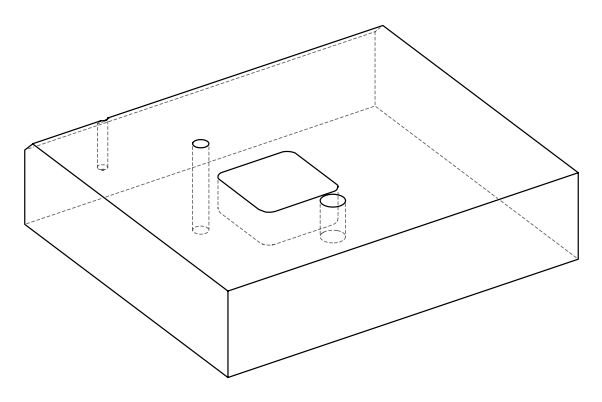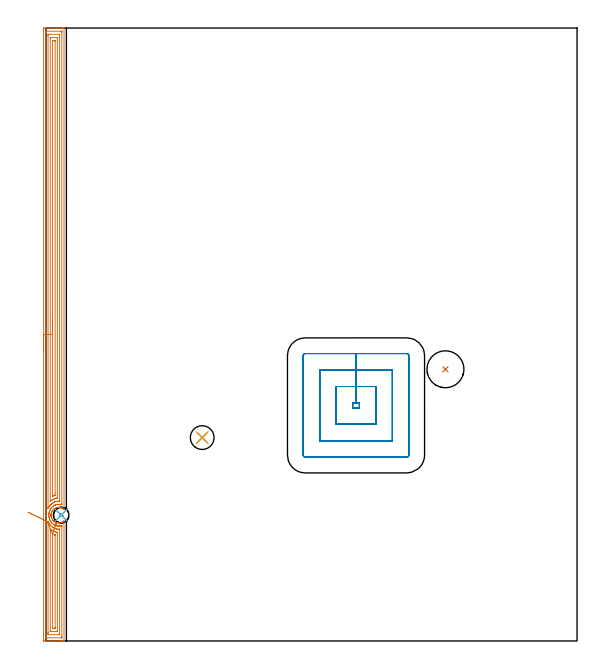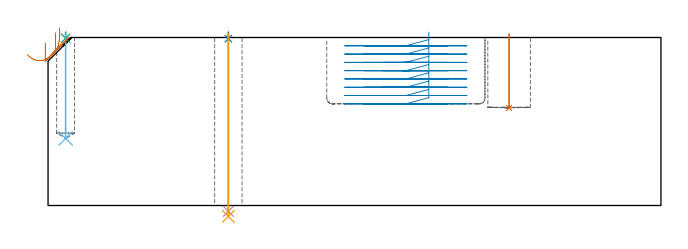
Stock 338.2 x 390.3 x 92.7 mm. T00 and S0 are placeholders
(PLAN: 8 operations, 6 tool changes, 27.9 min)
(1 INDEXABLE_INSERT_DRILL_BLIND_HOLE_FROM_SOLID | STEP1POCKET | NXT0302_018 | 0.17 min | 16736 mm3)
(2 SPOT_DRILL | STEP1HOLE | NXT0321_9005460120000 | 0.03 min | 2 mm3)
(3 SPOT_DRILL_1 | STEP1POCKET_1 | NXT0321_9005460120000 | 0.03 min | 3 mm3)
(4 DRILL_THROUGH_HOLE_INTO_CENTER | STEP1HOLE | NXT0301_065 | 0.39 min | 6395 mm3)
(5 DRILL_TO_ENLARGE_THROUGH_HOLE | STEP1HOLE | UGT0301_281 | 0.4 min | 10163 mm3)
(6 DRILL_BLIND_HOLE_INTO_CENTER | STEP1POCKET_1 | UGT0301_494 | 0.23 min | 4114 mm3)
(7 AREA_MILL | FG_CHAMFER_SURFACE | UGT0205_001 | 15.9 min | 32719 mm3)
(8 MILL_RECTANGULAR_POCKET | POCKET_RECTANGULAR_STRAIGHT | UGT0201_095 | Follow Part, ap 5, ae 75% | 10.79 min | 269946 mm3)
(TOOL NXT0302_018 | Index. Insert Drill 23.5mm [880-D2350L25-03] | D23.5 PA176 FL71 Z2)
(TOOL NXT0321_9005460120000 | NC Spot Drill, 142deg, 12mm, Carbide, Uncoated | D12 PA142 FL30 Z2)
(TOOL NXT0301_065 | Carbide Drill 9.4mm [860.1-0940-075A1-MM 2214] | D9.4 PA140 FL98 Z2)
(TOOL UGT0301_281 | Twist Drill 15.1 mm | D15.1 PA118 FL120 Z2)
(TOOL UGT0301_494 | Carbide Drill 9.9 mm | D9.9 PA118 FL87 Z2)
(TOOL UGT0205_001 | Chamfer Mill 20 x 3 x 45 deg. | D20 FL50 Z2)
(TOOL UGT0201_095 | End mill 20 mm | D20 R3 FL38 Z4)
(OP 1 INDEXABLE_INSERT_DRILL_BLIND_HOLE_FROM_SOLID)
G17 G21 G94 G90
T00 M6
G54
G17 G0 G90 X254.4 Y173. S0 M3
G43 Z102.7 H1
G94 G81 G98 Z53.8 F250. R94.7
G80
M5
M2
(OP 2 SPOT_DRILL)
G17 G21 G94 G90
T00 M6
G54
G17 G0 G90 X99.5 Y129.5 S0 M3
G43 Z102.7 H0
G94 G81 G98 Z92.05 F250. R95.7
G80
M5
M2
(OP 3 SPOT_DRILL_1)
G17 G21 G94 G90
T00 M6
G54
G17 G0 G90 X9.7 Y80.1 S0 M3
G43 Z102.7 H0
G94 G81 G98 Z92.274 F250. R95.7
G80
M5
M2
(OP 4 DRILL_THROUGH_HOLE_INTO_CENTER)
G17 G21 G94 G90
T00 M6
G54
G17 G0 G90 X99.5 Y129.5 S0 M3
G43 Z102.7 H1
G94 G73 G98 Z-3.211 F250. Q8.719 R94.7
G80
M5
M2
(OP 5 DRILL_TO_ENLARGE_THROUGH_HOLE)
G17 G21 G94 G90
T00 M6
G54
G17 G0 G90 X99.5 Y129.5 S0 M3
G43 Z102.7 H0
G94 G73 G98 Z-6.036 F250. Q14.105 R94.7
G80
M5
M2
(OP 6 DRILL_BLIND_HOLE_INTO_CENTER)
G17 G21 G94 G90
T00 M6
G54
G17 G0 G90 X9.7 Y80.1 S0 M3
G43 Z102.7 H0
G94 G81 G98 Z37. F250. R94.7
G80
M5
M2
(OP 7 AREA_MILL)
G17 G21 G94 G90
T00 M6
G54
G17 G0 G90 X-1.5 Y185.15 S1061 M3
G43 Z102.7 H0
Z89.7
G94 G1 Y185.188 Z88.828 F250.
Y185.302 Z87.964
Y185.491 Z87.112
Y185.753 Z86.28
Y186.087 Z85.474
Y186.49 Z84.7
Y186.959 Z83.964
Y187.49 Z83.272
Y188.079 Z82.629
Y188.722 Z82.04
Y189.414 Z81.508
Y190.15 Z81.04
Y190.924 Z80.637
Y191.73 Z80.303
Y192.562 Z80.041
Y193.414 Z79.852
Y194.278 Z79.738
Y195.15 Z79.7
X-1.499 Y389.668 Z79.701
X-1.497 Y390.043 Z79.702
X-1.493 Y390.29 Z79.705
X-1.13 Y390.3 Z80.068
X8.503 Z89.697
X9.892 Z91.089
X10.254 Z91.449
X10.977 Z92.177
X11.194 Z92.394
X11.349 Y390.297 Z92.542
X11.498 Y390.29 Z92.689
X11.5 Y390.115 Z92.7
Y83.805
X11.496 Y83.801 Z92.695
X11.492 Y83.799 Z92.692
X11.482 Y83.805 Z92.682
X11.407 Y83.869 Z92.607
X10.971 Y84.187 Z92.171
X10.515 Y84.464 Z91.715
X10.201 Y84.619 Z91.401
X9.881 Y84.753 Z91.081
X9.622 Y84.833 Z90.822
X9.179 Y84.941 Z90.379
X8.73 Y85.009 Z89.93
X8.284 Y85.037 Z89.484
X7.838 Y85.025 Z89.038
X7.391 Y84.971 Z88.591
X6.946 Y84.878 Z88.146
X6.52 Y84.753 Z87.72
X6.054 Y84.549 Z87.254
X5.598 Y84.298 Z86.798
X5.162 Y83.999 Z86.362
X4.985 Y83.859 Z86.185
X4.93 Y83.805 Z86.13
X4.743 Y83.621 Z85.938
X4.614 Y83.495 Z85.81
X4.562 Y83.436 Z85.76
X4.27 Y83.102 Z85.469
X4.168 Y82.965 Z85.368
X3.899 Y82.526 Z85.097
X3.672 Y82.071 Z84.87
X3.508 Y81.643 Z84.704
X3.488 Y81.569 Z84.682
X3.395 Y81.257 Z84.59
X3.38 Y81.205 Z84.575
X3.374 Y81.177 Z84.569
X3.365 Y81.122 Z84.56
X3.318 Y80.843 Z84.516
X3.301 Y80.732 Z84.497
X3.293 Y80.604 Z84.484
X3.29 Y80.548 Z84.477
X3.266 Y80.283 Z84.459
X3.268 Y80.182 Z84.454
X3.27 Y79.979 Z84.456
X3.268 Y79.886 Z84.462
X3.269 Y79.836
X3.275 Y79.772 Z84.466
X3.296 Y79.533 Z84.491
X3.31 Y79.389 Z84.503
X3.32 Y79.333 Z84.511
X3.341 Y79.191 Z84.534
X3.38 Y78.996 Z84.575
X3.413 Y78.886 Z84.607
X3.436 Y78.807 Z84.633
X3.468 Y78.699 Z84.666
X3.528 Y78.496 Z84.728
X3.712 Y78.042 Z84.908
X3.935 Y77.602 Z85.135
X4.095 Y77.345 Z85.295
X4.124 Y77.305 Z85.324
X4.227 Y77.166 Z85.419
X4.243 Y77.145 Z85.431
X4.249 Y77.138 Z85.436
X4.276 Y77.098 Z85.468
X4.426 Y76.925 Z85.609
X4.603 Y76.708 Z85.798
X4.661 Y76.65 Z85.859
X4.874 Y76.446 Z86.072
X5. Y76.339 Z86.198
X5.163 Y76.201 Z86.361
X5.442 Y75.999 Z86.641
X5.729 Y75.814 Z86.929
X5.89 Y75.726 Z87.09
X6.054 Y75.646 Z87.254
X6.496 Y75.466 Z87.696
X6.946 Y75.322 Z88.146
X7.391 Y75.229 Z88.591
X7.838 Y75.175 Z89.038
X8.284 Y75.163 Z89.484
X8.73 Y75.191 Z89.93
X9.179 Y75.259 Z90.379
X9.622 Y75.371 Z90.822
X10.074 Y75.531 Z91.274
X10.515 Y75.731 Z91.715
X10.671 Y75.814 Z91.871
X11.046 Y76.063 Z92.246
X11.354 Y76.292 Z92.553
X11.4 Y76.324 Z92.596
X11.497 Y76.393 Z92.689
X11.5 Y76.203 Z92.7
Y0.185
X11.497 Y0.01 Z92.689
X11.349 Y0.003 Z92.542
X11.194 Y0. Z92.394
X10.977 Z92.177
X10.254 Z91.449
X9.017 Z90.214
X7.627 Z88.822
X-1.13 Z80.068
X-1.39 Y0.003 Z79.808
X-1.492 Y0.01 Z79.706
X-1.499 Y0.115 Z79.699
X-1.5 Y3.671 Z79.7
Y195.15
X-0.086 Z81.114
X-0.085 Y387.707 Z81.115
X-0.084 Y387.88 Z81.116
X-0.08 Y388.24 Z81.12
X-0.079 Y388.278 Z81.121
X-0.036 Y388.29 Z81.164
X0.073 Y388.295 Z81.273
X0.211 Y388.299 Z81.411
X9.378 Y388.3 Z90.578
X9.844 Y388.299 Z91.044
X10.024 Y388.293 Z91.224
X10.059 Y388.29 Z91.259
X10.079 Y388.279 Z91.279
X10.081 Y388.238 Z91.281
X10.084 Y388.053 Z91.284
X10.085 Y387.88 Z91.285
X10.086 Y387.157 Z91.286
X10.085 Y87.382 Z91.285
X10.084 Y87.021 Z91.284
X10.081 Y86.841 Z91.281
X10.079 Y86.762 Z91.279
X9.972 Y86.777 Z91.172
X9.378 Y86.911 Z90.578
X8.889 Y86.988 Z90.089
X8.503 Y87.016 Z89.703
X7.982 Y87.02 Z89.182
X7.627 Y86.997 Z88.827
X7.185 Y86.94 Z88.385
X6.751 Y86.849 Z87.951
X6.472 Y86.773 Z87.672
X6.21 Y86.694 Z87.41
X5.876 Y86.562 Z87.076
X5.824 Y86.541 Z87.024
X5.705 Y86.488 Z86.905
X5.244 Y86.239 Z86.444
X5. Y86.099 Z86.2
X4.704 Y85.897 Z85.904
X4.289 Y85.594 Z85.489
X4.2 Y85.516 Z85.4
X4.124 Y85.444 Z85.324
X3.757 Y85.075 Z84.957
X3.422 Y84.699 Z84.622
X3.344 Y84.602 Z84.544
X3.249 Y84.475 Z84.449
X2.985 Y84.074 Z84.185
X2.819 Y83.805 Z84.019
X2.665 Y83.507 Z83.865
X2.545 Y83.267 Z83.745
X2.384 Y82.911 Z83.584
X2.382 Y82.906 Z83.582
X2.373 Y82.882 Z83.573
X2.157 Y82.237 Z83.357
X2.092 Y82.016 Z83.292
X2.024 Y81.748 Z83.224
X1.983 Y81.52 Z83.183
X1.919 Y81.122 Z83.119
X1.882 Y80.73 Z83.082
X1.854 Y80.228 Z83.054
X1.858 Y79.86 Z83.058
X1.893 Y79.333 Z83.093
X1.945 Y78.876 Z83.145
X2.026 Y78.439 Z83.226
X2.243 Y77.678 Z83.443
X2.29 Y77.545 Z83.49
X2.373 Y77.331 Z83.573
X2.578 Y76.859 Z83.778
X2.682 Y76.65 Z83.882
X2.788 Y76.447 Z83.988
X2.894 Y76.262 Z84.094
X3.145 Y75.862 Z84.345
X3.221 Y75.756 Z84.421
X3.249 Y75.72 Z84.449
X3.633 Y75.258 Z84.833
X3.812 Y75.06 Z85.012
X4.011 Y74.862 Z85.211
X4.124 Y74.761 Z85.324
X4.644 Y74.331 Z85.844
X5. Y74.094 Z86.2
X5.197 Y73.967 Z86.397
X5.647 Y73.741 Z86.847
X5.876 Y73.647 Z87.076
X6.37 Y73.462 Z87.57
X6.751 Y73.351 Z87.951
X7.094 Y73.279 Z88.294
X7.489 Y73.214 Z88.689
X7.627 Y73.203 Z88.827
X8.018 Y73.179 Z89.218
X8.405 Y73.173 Z89.605
X8.503 Y73.179 Z89.703
X8.877 Y73.211 Z90.077
X9.198 Y73.257 Z90.398
X9.378 Y73.289 Z90.578
X9.915 Y73.419 Z91.115
X10.055 Y73.452 Z91.255
X10.079 Y73.456 Z91.279
X10.081 Y73.393 Z91.281
X10.084 Y73.246 Z91.284
X10.085 Y73.073 Z91.285
X10.086 Y72.901 Z91.286
X10.085 Y2.593 Z91.285
X10.084 Y2.421 Z91.284
X10.08 Y2.06 Z91.28
X10.079 Y2.022 Z91.279
X10.036 Y2.01 Z91.236
X9.927 Y2.005 Z91.127
X9.789 Y2.001 Z90.989
X0.622 Y2. Z81.822
X0.157 Y2.001 Z81.357
X-0.024 Y2.007 Z81.176
X-0.059 Y2.01 Z81.141
X-0.079 Y2.021 Z81.121
X-0.081 Y2.062 Z81.119
X-0.084 Y2.247 Z81.116
X-0.085 Y2.421 Z81.115
X-0.086 Y3.143 Z81.114
Y195.15
X1.328 Z82.528
X1.329 Y385.369 Z82.529
X1.331 Y386.091 Z82.531
X1.333 Y386.259 Z82.533
X1.335 Y386.282 Z82.535
X1.346 Y386.29 Z82.546
X1.395 Y386.294 Z82.595
X1.497 Y386.297 Z82.697
X2.168 Y386.3 Z83.368
X8.503 Y386.299 Z89.703
X8.571 Y386.298 Z89.771
X8.625 Y386.294 Z89.825
X8.657 Y386.291 Z89.857
X8.665 Y386.261 Z89.865
X8.668 Y386.091 Z89.868
X8.67 Y385.92 Z89.87
X8.671 Y385.196 Z89.871
X8.672 Y385.024 Z89.872
X8.671 Y89.171 Z89.871
X8.67 Y89.085 Z89.87
X8.667 Y89.043 Z89.867
X8.665 Y89.029 Z89.865
X8.647 Y89.024 Z89.847
X8.503 Y89.02 Z89.703
X7.784 Y89.011 Z88.984
X7.627 Y88.999 Z88.827
X6.995 Y88.922 Z88.195
X6.751 Y88.871 Z87.951
X6.282 Y88.756 Z87.482
X5.876 Y88.637 Z87.076
X5.623 Y88.535 Z86.823
X5.045 Y88.277 Z86.245
X5.015 Y88.262 Z86.215
X5. Y88.253 Z86.2
X4.451 Y87.943 Z85.651
X4.124 Y87.722 Z85.324
X3.928 Y87.583 Z85.128
X3.658 Y87.382 Z84.858
X3.435 Y87.193 Z84.635
X3.249 Y87.014 Z84.449
X2.988 Y86.755 Z84.188
X2.739 Y86.488 Z83.939
X2.568 Y86.289 Z83.768
X2.373 Y86.056 Z83.573
X2.182 Y85.789 Z83.382
X2.051 Y85.594 Z83.251
X1.834 Y85.25 Z83.034
X1.705 Y85.037 Z82.905
X1.497 Y84.653 Z82.697
X1.452 Y84.568 Z82.652
X1.335 Y84.349 Z82.535
X1.332 Y84.412 Z82.532
X1.33 Y84.527 Z82.53
X1.329 Y84.699 Z82.529
Y84.872
X1.328 Y195.15 Z82.528
X2.743 Z83.943
Y384.097
X2.745 Y384.235 Z83.945
X2.748 Y384.277 Z83.948
X2.75 Y384.29 Z83.95
X2.758 Y384.293 Z83.958
X2.812 Y384.296 Z84.012
X3.249 Y384.3 Z84.449
X6.751 Z87.951
X7.187 Y384.293 Z88.387
X7.24 Y384.29 Z88.44
X7.251 Y384.282 Z88.451
X7.253 Y384.265 Z88.453
X7.256 Y384.205 Z88.456
X7.257 Y384.148 Z88.457
Y383.785
Y91.054
X7.256 Y91.007 Z88.456
X7.254 Y90.986 Z88.454
X7.252 Y90.981 Z88.452
X7.164 Y90.96 Z88.364
X6.801 Y90.909 Z88.001
X6.751 Y90.899 Z87.951
X6.091 Y90.74 Z87.291
X5.876 Y90.68 Z87.076
X5.419 Y90.532 Z86.619
X5. Y90.352 Z86.2
X4.806 Y90.264 Z86.006
X4.395 Y90.065 Z85.595
X4.219 Y89.969 Z85.419
X4.124 Y89.915 Z85.324
X3.841 Y89.747 Z85.041
X3.672 Y89.634 Z84.872
X3.249 Y89.341 Z84.449
X3.151 Y89.271 Z84.351
X3.017 Y89.171 Z84.217
X2.913 Y89.089 Z84.113
X2.86 Y89.048 Z84.06
X2.774 Y88.983 Z83.974
X2.752 Y88.968 Z83.952
X2.749 Y88.972 Z83.949
X2.746 Y89.008 Z83.946
X2.744 Y89.065 Z83.944
X2.743 Y89.171 Z83.943
Y89.412
Y195.15
X4.157 Z85.357
Y381.619
X4.159 Y382.05 Z85.359
X4.162 Y382.264 Z85.362
X4.163 Y382.284 Z85.363
X4.181 Y382.29 Z85.381
X4.238 Y382.295 Z85.438
X4.334 Y382.299 Z85.534
X5. Y382.3 Z86.2
X5.209 Z86.409
X5.737 Y382.296 Z86.937
X5.792 Y382.294 Z86.992
X5.827 Y382.291 Z87.027
X5.836 Y382.259 Z87.036
X5.843 Y381.619 Z87.043
Y93.643
X5.838 Y92.787 Z87.038
X5.836 Y92.749 Z87.036
X5.219 Y92.525 Z86.419
X5. Y92.443 Z86.2
X4.595 Y92.268 Z85.795
X4.219 Y92.101 Z85.419
X4.177 Y92.085 Z85.377
X4.166 Y92.083 Z85.366
X4.164 Y92.088 Z85.364
X4.161 Y92.133 Z85.361
X4.158 Y92.327 Z85.358
X4.157 Y92.715 Z85.357
Y195.15
Y196.022 Z85.395
Y196.887 Z85.509
Y197.738 Z85.698
Y198.57 Z85.96
Y199.376 Z86.294
Y200.15 Z86.697
Y200.886 Z87.165
Y201.578 Z87.696
Y202.221 Z88.286
Y202.81 Z88.929
Y203.342 Z89.621
Y203.81 Z90.357
Y204.213 Z91.131
Y204.547 Z91.937
Y204.809 Z92.769
Y204.998 Z93.62
Y205.112 Z94.485
Y205.15 Z95.357
G0 Z102.7
X-11.376 Y81.933
Z83.278
G1 X-10.825 Y81.667 Z82.656
X-10.228 Y81.378 Z82.089
X-9.589 Y81.068 Z81.582
X-8.913 Y80.741 Z81.139
X-8.204 Y80.398 Z80.764
X-7.469 Y80.042 Z80.458
X-6.712 Y79.675 Z80.225
X-5.94 Y79.301 Z80.066
X-5.159 Y78.923 Z79.982
X-4.374 Y78.543 Z79.974
X-3.591 Y78.164 Z80.042
X-2.816 Y77.789 Z80.186
X-2.056 Y77.421 Z80.404
X-1.316 Y77.062 Z80.695
X-0.602 Y76.716 Z81.057
X0.082 Y76.385 Z81.486
X0.729 Y76.072 Z81.98
X1.335 Y75.778 Z82.535
X1.381 Y75.756 Z82.581
X1.497 Y75.543 Z82.697
X1.736 Y75.106 Z82.936
X1.883 Y74.862 Z83.083
X2.078 Y74.562 Z83.278
X2.373 Y74.155 Z83.573
X2.523 Y73.967 Z83.723
X2.86 Y73.574 Z84.06
X3.249 Y73.182 Z84.449
X3.364 Y73.073 Z84.564
X4.124 Y72.474 Z85.324
X4.567 Y72.179 Z85.767
X5. Y71.945 Z86.2
X5.424 Y71.746 Z86.624
X5.876 Y71.581 Z87.076
X6.233 Y71.462 Z87.433
X6.707 Y71.33 Z87.907
X6.751 Y71.32 Z87.951
X6.921 Y71.284 Z88.121
X7.627 Y71.199 Z88.827
X7.72 Y71.19 Z88.92
X8.503 Y71.174 Z89.703
X8.615 Y71.17 Z89.815
X8.665 Y71.144 Z89.865
X8.667 Y71.117 Z89.867
X8.671 Y70.39 Z89.871
Y70.218
Y4.931
X8.669 Y4.209 Z89.869
X8.667 Y4.041 Z89.867
X8.665 Y4.018 Z89.865
X8.654 Y4.01 Z89.854
X8.605 Y4.006 Z89.805
X8.503 Y4.003 Z89.703
X7.832 Y4. Z89.032
X1.497 Y4.001 Z82.697
X1.429 Y4.002 Z82.629
X1.375 Y4.006 Z82.575
X1.343 Y4.009 Z82.543
X1.335 Y4.039 Z82.535
X1.332 Y4.209 Z82.532
X1.33 Y4.38 Z82.53
X1.329 Y5.104 Z82.529
X1.328 Y5.276 Z82.528
X1.329 Y75.034 Z82.529
X1.335 Y75.778 Z82.535
X2.749 Y71.245 Z83.949
X2.784 Y71.221 Z83.984
X2.869 Y71.159 Z84.069
X3.249 Y70.871 Z84.449
X3.516 Y70.669 Z84.716
X3.925 Y70.39 Z85.125
X4.124 Y70.275 Z85.324
X4.375 Y70.134 Z85.575
X5. Y69.842 Z86.2
X5.845 Y69.527 Z87.045
X5.876 Y69.517 Z87.076
X5.941 Y69.496 Z87.141
X6.751 Y69.309 Z87.951
X7.25 Y69.218 Z88.45
X7.254 Y68.983 Z88.454
X7.256 Y68.601 Z88.456
X7.257 Y68.085 Z88.457
Y6.203
X7.255 Y6.066 Z88.455
X7.252 Y6.023 Z88.452
X7.25 Y6.01 Z88.45
X7.242 Y6.007 Z88.442
X7.188 Y6.004 Z88.388
X6.751 Y6. Z87.951
X3.249 Z84.449
X2.813 Y6.007 Z84.013
X2.76 Y6.01 Z83.96
X2.749 Y6.018 Z83.949
X2.747 Y6.035 Z83.947
X2.744 Y6.095 Z83.944
X2.743 Y6.152 Z83.943
Y6.515
Y70.906
X2.745 Y71.079 Z83.945
X2.749 Y71.245 Z83.949
X4.162 Y68.111 Z85.362
X4.571 Y67.937 Z85.771
X4.907 Y67.802 Z86.107
X5. Y67.768 Z86.2
X5.168 Y67.707 Z86.368
X5.598 Y67.555 Z86.798
X5.838 Y67.47 Z87.038
X5.84 Y67.463 Z87.04
X5.842 Y67.438 Z87.042
X5.843 Y67.384 Z87.043
Y67.277
Y8.681
X5.841 Y8.25 Z87.041
X5.838 Y8.036 Z87.038
X5.837 Y8.016 Z87.037
X5.819 Y8.01 Z87.019
X5.762 Y8.004 Z86.962
X5.666 Y8.001 Z86.866
X5. Y8. Z86.2
X4.791 Z85.991
X4.263 Y8.003 Z85.463
X4.208 Y8.005 Z85.408
X4.173 Y8.009 Z85.373
X4.164 Y8.041 Z85.364
X4.161 Y8.242 Z85.361
X4.157 Y8.648 Z85.357
Y68.03
X4.158 Y68.084 Z85.358
X4.161 Y68.108 Z85.361
X4.162 Y68.111 Z85.362
X4.435 Y68.878 Z85.675
X4.698 Y69.616 Z86.059
X4.949 Y70.32 Z86.509
X5.186 Y70.984 Z87.023
X5.407 Y71.604 Z87.596
X5.611 Y72.174 Z88.224
X5.795 Y72.69 Z88.902
X5.958 Y73.149 Z89.626
X6.1 Y73.547 Z90.39
X6.219 Y73.88 Z91.187
X6.314 Y74.147 Z92.012
X6.385 Y74.344 Z92.859
X6.43 Y74.472 Z93.721
X6.45 Y74.528 Z94.591
X6.445 Y74.513 Z95.463
X6.414 Y74.426 Z96.331
X6.357 Y74.269 Z97.187
X6.276 Y74.041 Z98.025
G0 Z102.7
M5
M2
(OP 8 MILL_RECTANGULAR_POCKET)
G17 G21 G94 G90
T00 M6
G54
G17 G0 G90 X210.1 Y146.38 S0 M3
G43 Z102.7 H0
Z95.7
G94 G1 Y162. Z91.514 F250.
X197.45 Z88.125
Y151.5
X195.3 F500.
Y148.5
X199.6
Y151.5
X197.45
Y162.
X184.8
Y138.
X210.1
Y162.
X197.45
Y172.5
X174.3
Y127.5
X220.6
Y172.5
X197.45
Y183.
X165.2
G3 X163.8 Y181.6 R1.4
G1 Y118.4
G3 X165.2 Y117. R1.4
G1 X229.7
G3 X231.1 Y118.4 R1.4
G1 Y181.6
G3 X229.7 Y183. R1.4
G1 X197.45
X196.45
G0 X210.1 Y146.38 Z91.125
G1 Y162. Z86.939 F250.
X197.45 Z83.55
Y151.5
X195.3 F500.
Y148.5
X199.6
Y151.5
X197.45
Y162.
X184.8
Y138.
X210.1
Y162.
X197.45
Y172.5
X174.3
Y127.5
X220.6
Y172.5
X197.45
Y183.
X165.2
G3 X163.8 Y181.6 R1.4
G1 Y118.4
G3 X165.2 Y117. R1.4
G1 X229.7
G3 X231.1 Y118.4 R1.4
G1 Y181.6
G3 X229.7 Y183. R1.4
G1 X197.45
X196.45
G0 X210.1 Y146.38 Z86.55
G1 Y162. Z82.364 F250.
X197.45 Z78.975
Y151.5
X195.3 F500.
Y148.5
X199.6
Y151.5
X197.45
Y162.
X184.8
Y138.
X210.1
Y162.
X197.45
Y172.5
X174.3
Y127.5
X220.6
Y172.5
X197.45
Y183.
X165.2
G3 X163.8 Y181.6 R1.4
G1 Y118.4
G3 X165.2 Y117. R1.4
G1 X229.7
G3 X231.1 Y118.4 R1.4
G1 Y181.6
G3 X229.7 Y183. R1.4
G1 X197.45
X196.45
G0 X210.1 Y146.38 Z81.975
G1 Y162. Z77.79 F250.
X197.45 Z74.4
Y151.5
X195.3 F500.
Y148.5
X199.6
Y151.5
X197.45
Y162.
X184.8
Y138.
X210.1
Y162.
X197.45
Y172.5
X174.3
Y127.5
X220.6
Y172.5
X197.45
Y183.
X165.2
G3 X163.8 Y181.6 R1.4
G1 Y118.4
G3 X165.2 Y117. R1.4
G1 X229.7
G3 X231.1 Y118.4 R1.4
G1 Y181.6
G3 X229.7 Y183. R1.4
G1 X197.45
X196.45
G0 X210.1 Y146.38 Z77.4
G1 Y162. Z73.215 F250.
X197.45 Z69.825
Y151.5
X195.3 F500.
Y148.5
X199.6
Y151.5
X197.45
Y162.
X184.8
Y138.
X210.1
Y162.
X197.45
Y172.5
X174.3
Y127.5
X220.6
Y172.5
X197.45
Y183.
X165.2
G3 X163.8 Y181.6 R1.4
G1 Y118.4
G3 X165.2 Y117. R1.4
G1 X229.7
G3 X231.1 Y118.4 R1.4
G1 Y181.6
G3 X229.7 Y183. R1.4
G1 X197.45
X196.45
G0 X210.1 Y146.38 Z72.825
G1 Y162. Z68.64 F250.
X197.45 Z65.25
Y151.5
X195.3 F500.
Y148.5
X199.6
Y151.5
X197.45
Y162.
X184.8
Y138.
X210.1
Y162.
X197.45
Y172.5
X174.3
Y127.5
X220.6
Y172.5
X197.45
Y183.
X165.2
G3 X163.8 Y181.6 R1.4
G1 Y118.4
G3 X165.2 Y117. R1.4
G1 X229.7
G3 X231.1 Y118.4 R1.4
G1 Y181.6
G3 X229.7 Y183. R1.4
G1 X197.45
X196.45
G0 X210.1 Y146.38 Z68.25
G1 Y162. Z64.065 F250.
X197.45 Z60.675
Y151.5
X195.3 F500.
Y148.5
X199.6
Y151.5
X197.45
Y162.
X184.8
Y138.
X210.1
Y162.
X197.45
Y172.5
X174.3
Y127.5
X220.6
Y172.5
X197.45
Y183.
X165.2
G3 X163.8 Y181.6 R1.4
G1 Y118.4
G3 X165.2 Y117. R1.4
G1 X229.7
G3 X231.1 Y118.4 R1.4
G1 Y181.6
G3 X229.7 Y183. R1.4
G1 X197.45
X196.45
G0 X210.1 Y146.38 Z63.675
G1 Y162. Z59.49 F250.
X197.45 Z56.1
Y151.5
X195.3 F500.
Y148.5
X199.6
Y151.5
X197.45
Y162.
X184.8
Y138.
X210.1
Y162.
X197.45
Y172.5
X174.3
Y127.5
X220.6
Y172.5
X197.45
Y183.
X165.2
G3 X163.8 Y181.6 R1.4
G1 Y118.4
G3 X165.2 Y117. R1.4
G1 X229.7
G3 X231.1 Y118.4 R1.4
G1 Y181.6
G3 X229.7 Y183. R1.4
G1 X197.45
X196.45
G0 Z102.7
M5
M2
